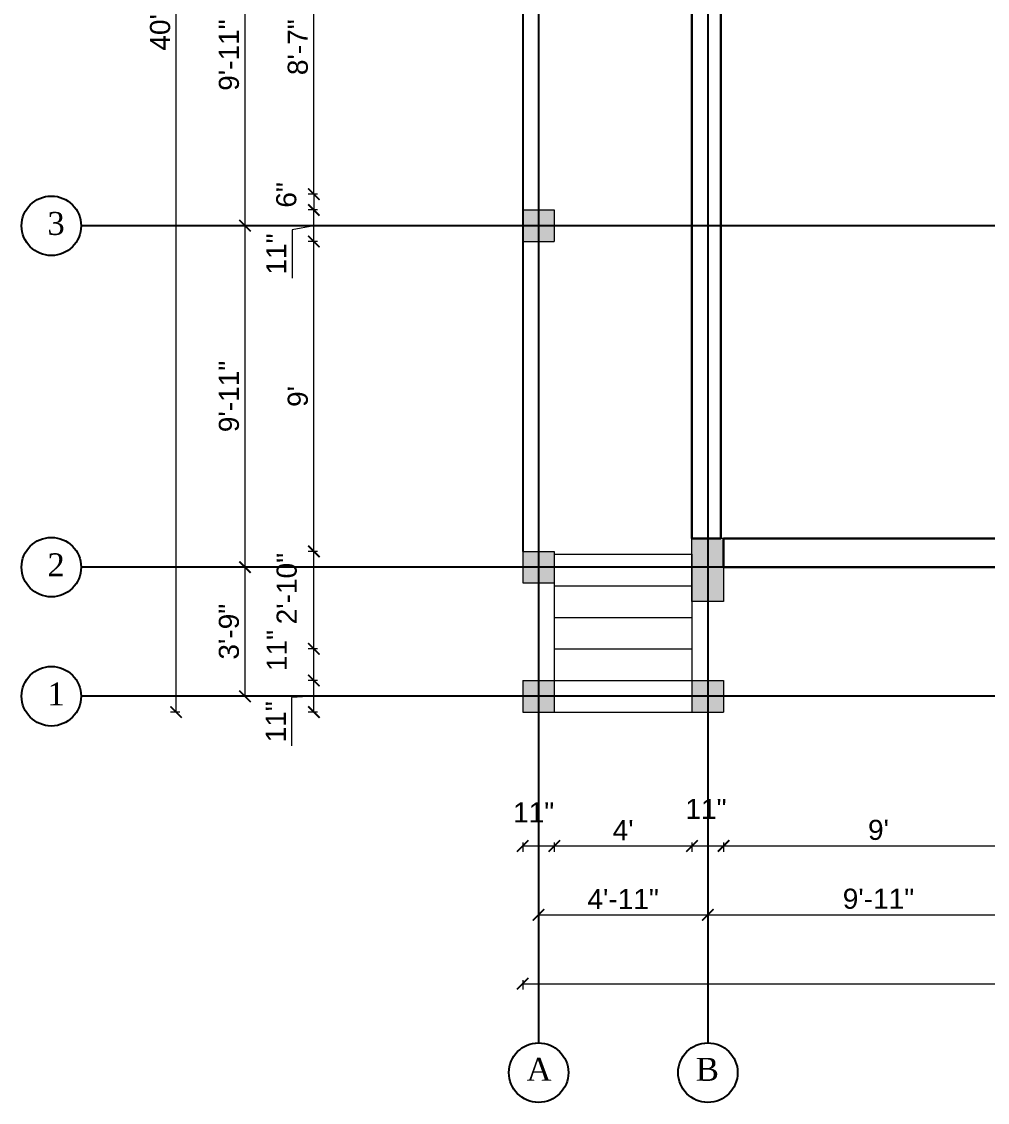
# Model space of a CAD drawing. Header units: inches. Extents: x -6800 to 96653, y -25814 to 17379.
# Drawn here: x 39045.4 to 39382, y 1757.3 to 2134 of the extents above; entities that cross this region are included whole.
import ezdxf

# ---------------------------------------------------------------- set-up
doc = ezdxf.new("R2010")
doc.units = ezdxf.units.IN
doc.header["$MEASUREMENT"] = 0
doc.header["$PDMODE"] = 34
doc.linetypes.add('CENTER2', pattern=[28.575, 19.05, -3.175, 3.175, -3.175])
for name, color, linetype, lineweight in [('dimension', 50, 'Continuous', 20), ('dimension @ 1', 50, 'Continuous', 20), ('Stairs', 60, 'Continuous', 13), ('Wall', 90, 'Continuous', 30), ('Win ele', 211, 'Continuous', 15), ('windows', 4, 'Continuous', 13)]:
    doc.layers.add(name, color=color, linetype=linetype, lineweight=lineweight)
doc.layers.add('grid', color=251, linetype='Continuous')
doc.styles.get("Standard").update_dxf_attribs({"font": 'arial.ttf'})
doc.dimstyles.get("Standard").update_dxf_attribs({"dimtxt": 7, "dimasz": 4, "dimexe": 2, "dimexo": 2, "dimgap": 2, "dimtad": 1, "dimdec": 0, "dimzin": 0, "dimdsep": 46, "dimlunit": 4, "dimtxsty": 'Standard', "dimblk": 'ARCHTICK', "dimcen": 0.25, "dimclrd": 256, "dimclre": 256, "dimclrt": 256, "dimadec": 0, "dimazin": 0, "dimtfac": 1, "dimtdec": 0, "dimtofl": 0, "dimtmove": 0, "dimatfit": 3, "dimfxl": 1, "dimfxlon": 1, "dimtolj": 1, "dimtzin": 0, "dimlwd": -1, "dimlwe": -1, "dimarcsym": 1})

# ---------------------------------------------------------------- blocks, each defined once
blk = doc.blocks.new('_ArchTick')
at = {"color": 0, "linetype": 'ByBlock', "const_width": 0.15}
blk.add_lwpolyline([(-0.5, -0.5), (0.5, 0.5)], dxfattribs=at)
blk = doc.blocks.new('*D513')
at = {"layer": 'Defpoints', "color": 0, "transparency": 16777216}
for p in [(39257.44, 2379.36), (39984.37, 2379.36), (39257.44, 1893.36)]:
    blk.add_point(p, dxfattribs=at)
at = {"layer": 'dimension', "transparency": 16777216}
for p, q in [((39983.12, 2379.36), (39986.37, 2379.36)), ((39984.37, 1893.36), (39984.37, 2379.36)), ((39983.12, 1893.36), (39986.37, 1893.36))]:
    blk.add_line(p, q, dxfattribs=at)
at = {"layer": 'dimension', "transparency": 16777216, "xscale": 4, "yscale": 4, "zscale": 4}
for p, rotation in [((39984.37, 2379.36), 90), ((39984.37, 1893.36), 270)]:
    blk.add_blockref('_ArchTick', p, dxfattribs=dict(at, rotation=rotation))
at = {"layer": 'dimension', "transparency": 16777216, "insert": (39978.8, 2136.36), "char_height": 7, "attachment_point": 5, "rotation": 90}
blk.add_mtext('\\A1;40\'-6"', dxfattribs=at)
blk = doc.blocks.new('*D512')
at = {"layer": 'Defpoints', "color": 0, "transparency": 16777216}
for p in [(39099.26, 2379.36), (39231.07, 2379.36), (39220.07, 1893.36)]:
    blk.add_point(p, dxfattribs=at)
at = {"layer": 'dimension', "transparency": 16777216}
for p, q in [((39100.51, 2379.36), (39097.26, 2379.36)), ((39099.26, 1893.36), (39099.26, 2379.36)), ((39100.51, 1893.36), (39097.26, 1893.36))]:
    blk.add_line(p, q, dxfattribs=at)
at = {"layer": 'dimension', "transparency": 16777216, "xscale": 4, "yscale": 4, "zscale": 4}
for p, rotation in [((39099.26, 2379.36), 90), ((39099.26, 1893.36), 270)]:
    blk.add_blockref('_ArchTick', p, dxfattribs=dict(at, rotation=rotation))
at = {"layer": 'dimension', "transparency": 16777216, "insert": (39093.69, 2136.36), "char_height": 7, "attachment_point": 5, "rotation": 90}
blk.add_mtext('\\A1;40\'-6"', dxfattribs=at)
blk = doc.blocks.new('*D509')
at = {"layer": 'Defpoints', "color": 0, "transparency": 16777216}
for p in [(39123.26, 2181.86), (39123.26, 2062.86), (39123.26, 2062.86)]:
    blk.add_point(p, dxfattribs=at)
at = {"layer": 'dimension', "transparency": 16777216}
for p, q in [((39123.26, 2181.86), (39125.26, 2181.86)), ((39123.26, 2181.86), (39123.26, 2062.86)), ((39123.26, 2062.86), (39125.26, 2062.86))]:
    blk.add_line(p, q, dxfattribs=at)
at = {"layer": 'dimension', "transparency": 16777216, "xscale": 4, "yscale": 4, "zscale": 4}
for p, rotation in [((39123.26, 2181.86), 90), ((39123.26, 2062.86), 270)]:
    blk.add_blockref('_ArchTick', p, dxfattribs=dict(at, rotation=rotation))
at = {"layer": 'dimension', "transparency": 16777216, "insert": (39117.69, 2122.36), "char_height": 7, "attachment_point": 5, "rotation": 90}
blk.add_mtext('\\A1;9\'-11"', dxfattribs=at)
blk = doc.blocks.new('*D508')
at = {"layer": 'Defpoints', "color": 0, "transparency": 16777216}
for p in [(39123.26, 2062.86), (39123.26, 1943.86), (39123.26, 1943.86)]:
    blk.add_point(p, dxfattribs=at)
at = {"layer": 'dimension', "transparency": 16777216}
for p, q in [((39123.26, 2062.86), (39125.26, 2062.86)), ((39123.26, 2062.86), (39123.26, 1943.86)), ((39123.26, 1943.86), (39125.26, 1943.86))]:
    blk.add_line(p, q, dxfattribs=at)
at = {"layer": 'dimension', "transparency": 16777216, "xscale": 4, "yscale": 4, "zscale": 4}
for p, rotation in [((39123.26, 2062.86), 90), ((39123.26, 1943.86), 270)]:
    blk.add_blockref('_ArchTick', p, dxfattribs=dict(at, rotation=rotation))
at = {"layer": 'dimension', "transparency": 16777216, "insert": (39117.69, 2003.36), "char_height": 7, "attachment_point": 5, "rotation": 90}
blk.add_mtext('\\A1;9\'-11"', dxfattribs=at)
blk = doc.blocks.new('*D507')
at = {"layer": 'Defpoints', "color": 0, "transparency": 16777216}
for p in [(39123.26, 1943.86), (39123.26, 1898.86), (39123.26, 1898.86)]:
    blk.add_point(p, dxfattribs=at)
at = {"layer": 'dimension', "transparency": 16777216}
for p, q in [((39123.26, 1943.86), (39125.26, 1943.86)), ((39123.26, 1943.86), (39123.26, 1898.86)), ((39123.26, 1898.86), (39125.26, 1898.86))]:
    blk.add_line(p, q, dxfattribs=at)
at = {"layer": 'dimension', "transparency": 16777216, "xscale": 4, "yscale": 4, "zscale": 4}
for p, rotation in [((39123.26, 1943.86), 90), ((39123.26, 1898.86), 270)]:
    blk.add_blockref('_ArchTick', p, dxfattribs=dict(at, rotation=rotation))
at = {"layer": 'dimension', "transparency": 16777216, "insert": (39117.68, 1921.36), "char_height": 7, "attachment_point": 5, "rotation": 90}
blk.add_mtext('\\A1;3\'-9"', dxfattribs=at)
blk = doc.blocks.new('*D494')
at = {"layer": 'Defpoints', "color": 0, "transparency": 16777216}
for p in [(39647.07, 1931.86), (39268.44, 1904.36), (39936.37, 1904.36)]:
    blk.add_point(p, dxfattribs=at)
at = {"layer": 'dimension', "transparency": 16777216}
for p, q in [((39935.12, 1931.86), (39938.37, 1931.86)), ((39936.37, 1931.86), (39936.37, 1904.36)), ((39935.12, 1904.36), (39938.37, 1904.36))]:
    blk.add_line(p, q, dxfattribs=at)
at = {"layer": 'dimension', "transparency": 16777216, "xscale": 4, "yscale": 4, "zscale": 4}
for p, rotation in [((39936.37, 1931.86), 90), ((39936.37, 1904.36), 270)]:
    blk.add_blockref('_ArchTick', p, dxfattribs=dict(at, rotation=rotation))
at = {"layer": 'dimension', "transparency": 16777216, "insert": (39930.86, 1918.11), "char_height": 7, "attachment_point": 5, "rotation": 90}
blk.add_mtext('\\A1;2\'-4"', dxfattribs=at)
blk = doc.blocks.new('*D493')
at = {"layer": 'Defpoints', "color": 0, "transparency": 16777216}
for p in [(39268.44, 1904.36), (39268.44, 1893.36), (39936.37, 1893.36)]:
    blk.add_point(p, dxfattribs=at)
at = {"layer": 'dimension', "transparency": 16777216}
for p, q in [((39928.5, 1896.86), (39928.5, 1913.69)), ((39935.12, 1904.36), (39938.37, 1904.36)), ((39936.37, 1904.36), (39936.37, 1893.36)), ((39936.37, 1898.86), (39928.5, 1896.86)), ((39935.12, 1893.36), (39938.37, 1893.36))]:
    blk.add_line(p, q, dxfattribs=at)
at = {"layer": 'dimension', "transparency": 16777216, "xscale": 4, "yscale": 4, "zscale": 4}
for p, rotation in [((39936.37, 1904.36), 90), ((39936.37, 1893.36), 270)]:
    blk.add_blockref('_ArchTick', p, dxfattribs=dict(at, rotation=rotation))
at = {"layer": 'dimension', "transparency": 16777216, "insert": (39922.98, 1905.27), "char_height": 7, "attachment_point": 5, "rotation": 90}
blk.add_mtext('\\A1;11"', dxfattribs=at)
blk = doc.blocks.new('*D492')
at = {"layer": 'Defpoints', "color": 0, "transparency": 16777216}
for p in [(39147.26, 1904.36), (39220.07, 1904.36), (39220.07, 1893.36)]:
    blk.add_point(p, dxfattribs=at)
at = {"layer": 'dimension', "transparency": 16777216}
for p, q in [((39148.51, 1904.36), (39145.26, 1904.36)), ((39147.26, 1893.36), (39147.26, 1904.36)), ((39147.26, 1898.86), (39139.52, 1898.38)), ((39139.52, 1898.38), (39139.52, 1881.55)), ((39148.51, 1893.36), (39145.26, 1893.36))]:
    blk.add_line(p, q, dxfattribs=at)
at = {"layer": 'dimension', "transparency": 16777216, "xscale": 4, "yscale": 4, "zscale": 4}
for p, rotation in [((39147.26, 1904.36), 90), ((39147.26, 1893.36), 270)]:
    blk.add_blockref('_ArchTick', p, dxfattribs=dict(at, rotation=rotation))
at = {"layer": 'dimension', "transparency": 16777216, "insert": (39134.01, 1889.96), "char_height": 7, "attachment_point": 5, "rotation": 90}
blk.add_mtext('\\A1;11"', dxfattribs=at)
blk = doc.blocks.new('*D491')
at = {"layer": 'Defpoints', "color": 0, "transparency": 16777216}
for p in [(39147.26, 1915.36), (39231.07, 1915.36), (39220.07, 1904.36)]:
    blk.add_point(p, dxfattribs=at)
at = {"layer": 'dimension', "transparency": 16777216}
for p, q in [((39148.51, 1915.36), (39145.26, 1915.36)), ((39147.26, 1904.36), (39147.26, 1915.36)), ((39148.51, 1904.36), (39145.26, 1904.36))]:
    blk.add_line(p, q, dxfattribs=at)
at = {"layer": 'dimension', "transparency": 16777216, "xscale": 4, "yscale": 4, "zscale": 4}
for p, rotation in [((39147.26, 1915.36), 90), ((39147.26, 1904.36), 270)]:
    blk.add_blockref('_ArchTick', p, dxfattribs=dict(at, rotation=rotation))
at = {"layer": 'dimension', "transparency": 16777216, "insert": (39134.33, 1914.8), "char_height": 7, "attachment_point": 5, "rotation": 90}
blk.add_mtext('\\A1;11"', dxfattribs=at)
blk = doc.blocks.new('*D490')
at = {"layer": 'Defpoints', "color": 0, "transparency": 16777216}
for p in [(39147.26, 1949.36), (39220.07, 1949.36), (39231.07, 1915.36)]:
    blk.add_point(p, dxfattribs=at)
at = {"layer": 'dimension', "transparency": 16777216}
for p, q in [((39148.51, 1949.36), (39145.26, 1949.36)), ((39147.26, 1915.36), (39147.26, 1949.36)), ((39148.51, 1915.36), (39145.26, 1915.36))]:
    blk.add_line(p, q, dxfattribs=at)
at = {"layer": 'dimension', "transparency": 16777216, "xscale": 4, "yscale": 4, "zscale": 4}
for p, rotation in [((39147.26, 1949.36), 90), ((39147.26, 1915.36), 270)]:
    blk.add_blockref('_ArchTick', p, dxfattribs=dict(at, rotation=rotation))
at = {"layer": 'dimension', "transparency": 16777216, "insert": (39137.83, 1936.38), "char_height": 7, "attachment_point": 5, "rotation": 90}
blk.add_mtext('\\A1;2\'-10"', dxfattribs=at)
blk = doc.blocks.new('*D489')
at = {"layer": 'Defpoints', "color": 0, "transparency": 16777216}
for p in [(39147.26, 2057.36), (39220.07, 2057.36), (39220.07, 1949.36)]:
    blk.add_point(p, dxfattribs=at)
at = {"layer": 'dimension', "transparency": 16777216}
for p, q in [((39148.51, 2057.36), (39145.26, 2057.36)), ((39147.26, 1949.36), (39147.26, 2057.36)), ((39148.51, 1949.36), (39145.26, 1949.36))]:
    blk.add_line(p, q, dxfattribs=at)
at = {"layer": 'dimension', "transparency": 16777216, "xscale": 4, "yscale": 4, "zscale": 4}
for p, rotation in [((39147.26, 2057.36), 90), ((39147.26, 1949.36), 270)]:
    blk.add_blockref('_ArchTick', p, dxfattribs=dict(at, rotation=rotation))
at = {"layer": 'dimension', "transparency": 16777216, "insert": (39141.69, 2003.36), "char_height": 7, "attachment_point": 5, "rotation": 90}
blk.add_mtext("\\A1;9'", dxfattribs=at)
blk = doc.blocks.new('*D488')
at = {"layer": 'Defpoints', "color": 0, "transparency": 16777216}
for p in [(39147.26, 2068.36), (39220.07, 2068.36), (39220.07, 2057.36)]:
    blk.add_point(p, dxfattribs=at)
at = {"layer": 'dimension', "transparency": 16777216}
for p, q in [((39148.51, 2068.36), (39145.26, 2068.36)), ((39147.26, 2057.36), (39147.26, 2068.36)), ((39147.26, 2062.86), (39139.66, 2061.43)), ((39139.66, 2061.43), (39139.66, 2044.61)), ((39148.51, 2057.36), (39145.26, 2057.36))]:
    blk.add_line(p, q, dxfattribs=at)
at = {"layer": 'dimension', "transparency": 16777216, "xscale": 4, "yscale": 4, "zscale": 4}
for p, rotation in [((39147.26, 2068.36), 90), ((39147.26, 2057.36), 270)]:
    blk.add_blockref('_ArchTick', p, dxfattribs=dict(at, rotation=rotation))
at = {"layer": 'dimension', "transparency": 16777216, "insert": (39134.15, 2053.02), "char_height": 7, "attachment_point": 5, "rotation": 90}
blk.add_mtext('\\A1;11"', dxfattribs=at)
blk = doc.blocks.new('*D487')
at = {"layer": 'Defpoints', "color": 0, "transparency": 16777216}
for p in [(39147.26, 2176.36), (39220.07, 2176.36), (39607.07, 2073.86)]:
    blk.add_point(p, dxfattribs=at)
at = {"layer": 'dimension', "transparency": 16777216}
for p, q in [((39148.51, 2176.36), (39145.26, 2176.36)), ((39147.26, 2073.86), (39147.26, 2176.36)), ((39148.51, 2073.86), (39145.26, 2073.86))]:
    blk.add_line(p, q, dxfattribs=at)
at = {"layer": 'dimension', "transparency": 16777216, "xscale": 4, "yscale": 4, "zscale": 4}
for p, rotation in [((39147.26, 2176.36), 90), ((39147.26, 2073.86), 270)]:
    blk.add_blockref('_ArchTick', p, dxfattribs=dict(at, rotation=rotation))
at = {"layer": 'dimension', "transparency": 16777216, "insert": (39141.69, 2125.11), "char_height": 7, "attachment_point": 5, "rotation": 90}
blk.add_mtext('\\A1;8\'-7"', dxfattribs=at)
blk = doc.blocks.new('*D480')
at = {"layer": 'Defpoints', "color": 0, "transparency": 16777216}
for p in [(39883.07, 1943.86), (39220.07, 1904.36), (39883.07, 1798.67)]:
    blk.add_point(p, dxfattribs=at)
at = {"layer": 'dimension', "transparency": 16777216}
for p, q in [((39220.07, 1799.92), (39220.07, 1796.67)), ((39220.07, 1798.67), (39883.07, 1798.67)), ((39883.07, 1799.92), (39883.07, 1796.67))]:
    blk.add_line(p, q, dxfattribs=at)
at = {"layer": 'dimension', "transparency": 16777216, "xscale": 4, "yscale": 4, "zscale": 4, "rotation": 180}
blk.add_blockref('_ArchTick', (39220.07, 1798.67), dxfattribs=at)
at = {"layer": 'dimension', "transparency": 16777216, "xscale": 4, "yscale": 4, "zscale": 4}
blk.add_blockref('_ArchTick', (39883.07, 1798.67), dxfattribs=at)
at = {"layer": 'dimension', "transparency": 16777216, "insert": (39551.57, 1804.24), "char_height": 7, "attachment_point": 5}
blk.add_mtext('\\A1;55\'-3"', dxfattribs=at)
blk = doc.blocks.new('*D479')
at = {"layer": 'Defpoints', "color": 0, "transparency": 16777216}
for p in [(39225.57, 1904.36), (39284.57, 1904.36), (39284.57, 1822.67)]:
    blk.add_point(p, dxfattribs=at)
at = {"layer": 'dimension', "transparency": 16777216}
for p, q in [((39225.57, 1823.92), (39225.57, 1820.67)), ((39284.57, 1823.92), (39284.57, 1820.67)), ((39225.57, 1822.67), (39284.57, 1822.67))]:
    blk.add_line(p, q, dxfattribs=at)
at = {"layer": 'dimension', "transparency": 16777216, "xscale": 4, "yscale": 4, "zscale": 4, "rotation": 180}
blk.add_blockref('_ArchTick', (39225.57, 1822.67), dxfattribs=at)
at = {"layer": 'dimension', "transparency": 16777216, "xscale": 4, "yscale": 4, "zscale": 4}
blk.add_blockref('_ArchTick', (39284.57, 1822.67), dxfattribs=at)
at = {"layer": 'dimension', "transparency": 16777216, "insert": (39255.07, 1828.18), "char_height": 7, "attachment_point": 5}
blk.add_mtext('\\A1;4\'-11"', dxfattribs=at)
blk = doc.blocks.new('*D478')
at = {"layer": 'Defpoints', "color": 0, "transparency": 16777216}
for p in [(39403.57, 1953.86), (39284.57, 1904.36), (39403.57, 1822.67)]:
    blk.add_point(p, dxfattribs=at)
at = {"layer": 'dimension', "transparency": 16777216}
for p, q in [((39284.57, 1823.92), (39284.57, 1820.67)), ((39403.57, 1823.92), (39403.57, 1820.67)), ((39284.57, 1822.67), (39403.57, 1822.67))]:
    blk.add_line(p, q, dxfattribs=at)
at = {"layer": 'dimension', "transparency": 16777216, "xscale": 4, "yscale": 4, "zscale": 4, "rotation": 180}
blk.add_blockref('_ArchTick', (39284.57, 1822.67), dxfattribs=at)
at = {"layer": 'dimension', "transparency": 16777216, "xscale": 4, "yscale": 4, "zscale": 4}
blk.add_blockref('_ArchTick', (39403.57, 1822.67), dxfattribs=at)
at = {"layer": 'dimension', "transparency": 16777216, "insert": (39344.07, 1828.24), "char_height": 7, "attachment_point": 5}
blk.add_mtext('\\A1;9\'-11"', dxfattribs=at)
blk = doc.blocks.new('*D473')
at = {"layer": 'Defpoints', "color": 0, "transparency": 16777216}
for p in [(39220.07, 1904.36), (39231.07, 1904.36), (39231.07, 1846.67)]:
    blk.add_point(p, dxfattribs=at)
at = {"layer": 'dimension', "transparency": 16777216}
for p, q in [((39220.07, 1847.92), (39220.07, 1844.67)), ((39220.07, 1846.67), (39231.07, 1846.67)), ((39231.07, 1847.92), (39231.07, 1844.67))]:
    blk.add_line(p, q, dxfattribs=at)
at = {"layer": 'dimension', "transparency": 16777216, "xscale": 4, "yscale": 4, "zscale": 4, "rotation": 180}
blk.add_blockref('_ArchTick', (39220.07, 1846.67), dxfattribs=at)
at = {"layer": 'dimension', "transparency": 16777216, "xscale": 4, "yscale": 4, "zscale": 4}
blk.add_blockref('_ArchTick', (39231.07, 1846.67), dxfattribs=at)
at = {"layer": 'dimension', "transparency": 16777216, "insert": (39223.87, 1858.37), "char_height": 7, "attachment_point": 5}
blk.add_mtext('\\A1;11"', dxfattribs=at)
blk = doc.blocks.new('*D472')
at = {"layer": 'Defpoints', "color": 0, "transparency": 16777216}
for p in [(39231.07, 1911.34), (39279.07, 1911.34), (39279.07, 1846.67)]:
    blk.add_point(p, dxfattribs=at)
at = {"layer": 'dimension', "transparency": 16777216}
for p, q in [((39231.07, 1847.92), (39231.07, 1844.67)), ((39231.07, 1846.67), (39279.07, 1846.67)), ((39279.07, 1847.92), (39279.07, 1844.67))]:
    blk.add_line(p, q, dxfattribs=at)
at = {"layer": 'dimension', "transparency": 16777216, "xscale": 4, "yscale": 4, "zscale": 4, "rotation": 180}
blk.add_blockref('_ArchTick', (39231.07, 1846.67), dxfattribs=at)
at = {"layer": 'dimension', "transparency": 16777216, "xscale": 4, "yscale": 4, "zscale": 4}
blk.add_blockref('_ArchTick', (39279.07, 1846.67), dxfattribs=at)
at = {"layer": 'dimension', "transparency": 16777216, "insert": (39255.07, 1852.17), "char_height": 7, "attachment_point": 5}
blk.add_mtext("\\A1;4'", dxfattribs=at)
blk = doc.blocks.new('*D471')
at = {"layer": 'Defpoints', "color": 0, "transparency": 16777216}
for p in [(39279.07, 1904.36), (39290.07, 1904.36), (39290.07, 1846.67)]:
    blk.add_point(p, dxfattribs=at)
at = {"layer": 'dimension', "transparency": 16777216}
for p, q in [((39279.07, 1847.92), (39279.07, 1844.67)), ((39279.07, 1846.67), (39290.07, 1846.67)), ((39290.07, 1847.92), (39290.07, 1844.67))]:
    blk.add_line(p, q, dxfattribs=at)
at = {"layer": 'dimension', "transparency": 16777216, "xscale": 4, "yscale": 4, "zscale": 4, "rotation": 180}
blk.add_blockref('_ArchTick', (39279.07, 1846.67), dxfattribs=at)
at = {"layer": 'dimension', "transparency": 16777216, "xscale": 4, "yscale": 4, "zscale": 4}
blk.add_blockref('_ArchTick', (39290.07, 1846.67), dxfattribs=at)
at = {"layer": 'dimension', "transparency": 16777216, "insert": (39283.94, 1859.6), "char_height": 7, "attachment_point": 5}
blk.add_mtext('\\A1;11"', dxfattribs=at)
blk = doc.blocks.new('*D470')
at = {"layer": 'Defpoints', "color": 0, "transparency": 16777216}
for p in [(39398.07, 1949.84), (39290.07, 1904.36), (39398.07, 1846.67)]:
    blk.add_point(p, dxfattribs=at)
at = {"layer": 'dimension', "transparency": 16777216}
for p, q in [((39290.07, 1847.92), (39290.07, 1844.67)), ((39290.07, 1846.67), (39398.07, 1846.67)), ((39398.07, 1847.92), (39398.07, 1844.67))]:
    blk.add_line(p, q, dxfattribs=at)
at = {"layer": 'dimension', "transparency": 16777216, "xscale": 4, "yscale": 4, "zscale": 4, "rotation": 180}
blk.add_blockref('_ArchTick', (39290.07, 1846.67), dxfattribs=at)
at = {"layer": 'dimension', "transparency": 16777216, "xscale": 4, "yscale": 4, "zscale": 4}
blk.add_blockref('_ArchTick', (39398.07, 1846.67), dxfattribs=at)
at = {"layer": 'dimension', "transparency": 16777216, "insert": (39344.07, 1852.24), "char_height": 7, "attachment_point": 5}
blk.add_mtext("\\A1;9'", dxfattribs=at)
blk = doc.blocks.new('*D453')
at = {"layer": 'Defpoints', "color": 0, "transparency": 16777216}
for p in [(39607.07, 2073.86), (39147.26, 2068.36), (39220.07, 2068.36)]:
    blk.add_point(p, dxfattribs=at)
at = {"layer": 'dimension', "transparency": 16777216}
for p, q in [((39148.51, 2073.86), (39145.26, 2073.86)), ((39147.26, 2073.86), (39147.26, 2068.36)), ((39148.51, 2068.36), (39145.26, 2068.36))]:
    blk.add_line(p, q, dxfattribs=at)
at = {"layer": 'dimension', "transparency": 16777216, "xscale": 4, "yscale": 4, "zscale": 4}
for p, rotation in [((39147.26, 2073.86), 90), ((39147.26, 2068.36), 270)]:
    blk.add_blockref('_ArchTick', p, dxfattribs=dict(at, rotation=rotation))
at = {"layer": 'dimension', "transparency": 16777216, "insert": (39137.69, 2073.62), "char_height": 7, "attachment_point": 5, "rotation": 90}
blk.add_mtext('\\A1;6"', dxfattribs=at)

msp = doc.modelspace()

# ---------------------------------------------------------------- hatches: boundary and pattern name
at = {"layer": 'windows', "true_color": 0x9898cc, "transparency": 33554687}
h = msp.add_hatch(color=253, dxfattribs=at)
h.dxf.hatch_style = 1
h.paths.add_polyline_path([(39231.07, 2363.36), (39220.07, 2363.36), (39220.07, 2352.36), (39231.07, 2352.36)])
h.paths.add_polyline_path([(39290.07, 2363.36), (39279.07, 2363.36), (39279.07, 2352.36), (39290.07, 2352.36)])
h.paths.add_polyline_path([(39290.07, 2311.86), (39279.07, 2311.86), (39279.07, 2289.86), (39290.07, 2289.86)])
h.paths.add_polyline_path([(39231.07, 2306.36), (39220.07, 2306.36), (39220.07, 2295.36), (39231.07, 2295.36)])
h.paths.add_polyline_path([(39231.07, 2187.36), (39220.07, 2187.36), (39220.07, 2176.36), (39231.07, 2176.36)])
h.paths.add_polyline_path([(39231.07, 2068.36), (39220.07, 2068.36), (39220.07, 2057.36), (39231.07, 2057.36)])
h.paths.add_polyline_path([(39231.07, 1949.36), (39220.07, 1949.36), (39220.07, 1938.36), (39231.07, 1938.36)])
h.paths.add_polyline_path([(39290.07, 1953.86), (39279.07, 1953.86), (39279.07, 1931.86), (39290.07, 1931.86)])
h.paths.add_polyline_path([(39231.07, 1904.36), (39220.07, 1904.36), (39220.07, 1893.36), (39231.07, 1893.36)])
h.paths.add_polyline_path([(39290.07, 1904.36), (39279.07, 1904.36), (39279.07, 1893.36), (39290.07, 1893.36)])
h.paths.add_polyline_path([(39409.07, 1953.86), (39398.07, 1953.86), (39398.07, 1931.86), (39409.07, 1931.86)])
h.paths.add_polyline_path([(39528.07, 1953.86), (39517.07, 1953.86), (39517.07, 1931.86), (39528.07, 1931.86)])
h.paths.add_polyline_path([(39647.07, 1953.86), (39636.07, 1953.86), (39636.07, 1931.86), (39647.07, 1931.86)])
h.paths.add_polyline_path([(39766.07, 1953.86), (39755.07, 1953.86), (39755.07, 1931.86), (39766.07, 1931.86)])
h.paths.add_polyline_path([(39766.07, 2311.86), (39755.07, 2311.86), (39755.07, 2289.86), (39766.07, 2289.86)])
h.paths.add_polyline_path([(39647.07, 2311.86), (39636.07, 2311.86), (39636.07, 2289.86), (39647.07, 2289.86)])
h.paths.add_polyline_path([(39528.07, 2311.86), (39517.07, 2311.86), (39517.07, 2289.86), (39528.07, 2289.86)])
h.paths.add_polyline_path([(39409.07, 2311.86), (39398.07, 2311.86), (39398.07, 2289.86), (39409.07, 2289.86)])

# ---------------------------------------------------------------- linework, layer by layer
at = {"transparency": 33554687}
msp.add_line((39220.07, 2295.36), (39220.07, 1949.36), dxfattribs=at)
at = {"layer": 'grid', "linetype": 'CENTER2', "ltscale": 100, "transparency": 33554687}
for p, q in [((39225.57, 2490.03), (39225.57, 1778.02)), ((39284.57, 2490.03), (39284.57, 1778.02)), ((40010.99, 2062.86), (39066.13, 2062.86)), ((40010.99, 1943.86), (39066.13, 1943.86)), ((40010.99, 1898.86), (39066.13, 1898.86))]:
    msp.add_line(p, q, dxfattribs=at)
at = {"layer": 'grid', "ltscale": 10, "transparency": 33554687}
for centre in [(39055.77, 2062.86), (39055.77, 1943.86), (39055.77, 1898.86), (39225.6, 1767.66), (39284.6, 1767.66)]:
    msp.add_circle(centre, 10.37, dxfattribs=at)
at = {"layer": 'Stairs'}
for p, q in [((39231.07, 1948.36), (39279.07, 1948.36)), ((39231.07, 1948.36), (39231.07, 1893.36)), ((39279.07, 1948.36), (39279.07, 1893.36)), ((39231.07, 1937.36), (39279.07, 1937.36)), ((39231.07, 1926.36), (39279.07, 1926.36)), ((39231.07, 1915.36), (39279.07, 1915.36)), ((39231.07, 1904.36), (39279.07, 1904.36)), ((39231.07, 1893.36), (39279.07, 1893.36))]:
    msp.add_line(p, q, dxfattribs=at)
at = {"layer": 'Wall'}
for p, q in [((39279.07, 1953.86), (39279.07, 2289.86)), ((39289.07, 1953.86), (39289.07, 2289.86)), ((39279.07, 1953.86), (39289.07, 1953.86)), ((39398.07, 1953.86), (39290.07, 1953.86)), ((39290.07, 1943.86), (39290.07, 1953.86)), ((39398.07, 1943.86), (39290.07, 1943.86))]:
    msp.add_line(p, q, dxfattribs=at)
at = {"layer": 'Win ele', "transparency": 33554526}
for p, q in [((39220.07, 2068.36), (39231.07, 2068.36)), ((39220.07, 2068.36), (39220.07, 2057.36)), ((39231.07, 2068.36), (39231.07, 2057.36)), ((39220.07, 2057.36), (39231.07, 2057.36)), ((39290.07, 1953.86), (39279.07, 1953.86)), ((39279.07, 1931.86), (39279.07, 1953.86)), ((39290.07, 1953.86), (39290.07, 1931.86)), ((39220.07, 1949.36), (39231.07, 1949.36)), ((39220.07, 1949.36), (39220.07, 1938.36)), ((39231.07, 1949.36), (39231.07, 1938.36)), ((39220.07, 1938.36), (39231.07, 1938.36)), ((39290.07, 1931.86), (39279.07, 1931.86)), ((39220.07, 1904.36), (39231.07, 1904.36)), ((39220.07, 1904.36), (39220.07, 1893.36)), ((39231.07, 1904.36), (39231.07, 1893.36)), ((39279.07, 1904.36), (39290.07, 1904.36)), ((39279.07, 1904.36), (39279.07, 1893.36)), ((39290.07, 1904.36), (39290.07, 1893.36)), ((39220.07, 1893.36), (39231.07, 1893.36)), ((39279.07, 1893.36), (39290.07, 1893.36))]:
    msp.add_line(p, q, dxfattribs=at)

# ---------------------------------------------------------------- texts
at = {"layer": 'grid', "ltscale": 10, "transparency": 33554687, "char_height": 8, "attachment_point": 1}
for s, insert in [('{\\fTimes New Roman|b0|i0|c0|p18;3}', (39054.39, 2067.68)), ('{\\fTimes New Roman|b0|i0|c0|p18;2}', (39054.39, 1948.68)), ('{\\fTimes New Roman|b0|i0|c0|p18;1}', (39054.39, 1903.68)), ('{\\fTimes New Roman|b0|i0|c0|p18;A}', (39221.4, 1772.81)), ('{\\fTimes New Roman|b0|i0|c0|p18;B}', (39280.4, 1772.81))]:
    msp.add_mtext_dynamic_manual_height_columns(s, width=30.4497, gutter_width=1, heights=[0], dxfattribs=dict(at, insert=insert))

# ---------------------------------------------------------------- dimensions: what is measured, and where the dimension line sits
at = {"layer": 'dimension @ 1', "transparency": 33554651}
for base, p1, p2, picture, middle in [((39099.26, 2379.36), (39220.07, 1893.36), (39231.07, 2379.36), '*D512', (39093.69, 2136.36)), ((39984.37, 2379.36), (39257.44, 1893.36), (39257.44, 2379.36), '*D513', (39978.8, 2136.36)), ((39123.26, 2062.86), (39123.26, 2181.86), (39123.26, 2062.86), '*D509', (39117.69, 2122.36)), ((39147.25912539, 2176.3602823), (39607.07467448, 2073.8602823), (39220.07467448, 2176.3602823), '*D487', (39141.68511447, 2125.1102823)), ((39123.26, 1943.86), (39123.26, 2062.86), (39123.26, 1943.86), '*D508', (39117.69, 2003.36)), ((39147.26, 2057.36), (39220.07, 1949.36), (39220.07, 2057.36), '*D489', (39141.69, 2003.36)), ((39123.26, 1898.86), (39123.26, 1943.86), (39123.26, 1898.86), '*D507', (39117.68, 1921.36)), ((39936.37276205, 1904.3602823), (39647.07467448, 1931.8602823), (39268.43508606, 1904.3602823), '*D494', (39930.85843735, 1918.1102823))]:
    dim = msp.add_linear_dim(base=base, p1=p1, p2=p2, angle=90, dimstyle='Standard', override={"dimscale": 1, "dimtix": 1, "dimtofl": 0, "dimtmove": 1, "dimatfit": 0, "dimfxl": 1.25}, dxfattribs=at)
    dim.commit()
    dim.dimension.update_dxf_attribs({"geometry": picture, "text_midpoint": middle})
for base, p1, p2, picture, middle in [((39147.25912539, 2068.3602823), (39607.07467448, 2073.8602823), (39220.07467448, 2068.3602823), '*D453', (39143.25912539, 2073.61527898)), ((39147.26, 2068.36), (39220.07, 2057.36), (39220.07, 2068.36), '*D488', (39139.66, 2059.43)), ((39147.26, 1949.36), (39231.07, 1915.36), (39220.07, 1949.36), '*D490', (39143.4, 1936.38)), ((39147.26, 1915.36), (39220.07, 1904.36), (39231.07, 1915.36), '*D491', (39139.85, 1914.8)), ((39936.37, 1893.36), (39268.44, 1904.36), (39268.44, 1893.36), '*D493', (39928.5, 1898.86)), ((39147.26, 1904.36), (39220.07, 1893.36), (39220.07, 1904.36), '*D492', (39139.52, 1896.38))]:
    dim = msp.add_linear_dim(base=base, p1=p1, p2=p2, angle=90, dimstyle='Standard', override={"dimscale": 1, "dimtix": 1, "dimtofl": 0, "dimtmove": 1, "dimatfit": 0, "dimfxl": 1.25}, dxfattribs=at)
    dim.commit()
    dim.dimension.update_dxf_attribs({"geometry": picture, "text_midpoint": middle, "dimtype": 128})
for base, p1, p2, picture, middle in [((39403.57, 1822.67), (39284.57, 1904.36), (39403.57, 1953.86), '*D478', (39344.07, 1828.24)), ((39398.07, 1846.67), (39290.07, 1904.36), (39398.07, 1949.84), '*D470', (39344.07, 1852.24)), ((39883.07, 1798.67), (39220.07, 1904.36), (39883.07, 1943.86), '*D480', (39551.57, 1804.24)), ((39279.07, 1846.67), (39231.07, 1911.34), (39279.07, 1911.34), '*D472', (39255.07, 1852.17)), ((39284.57, 1822.67), (39225.57, 1904.36), (39284.57, 1904.36), '*D479', (39255.07, 1828.18))]:
    dim = msp.add_linear_dim(base=base, p1=p1, p2=p2, dimstyle='Standard', override={"dimscale": 1, "dimtix": 1, "dimtofl": 0, "dimtmove": 1, "dimatfit": 0, "dimfxl": 1.25}, dxfattribs=at)
    dim.commit()
    dim.dimension.update_dxf_attribs({"geometry": picture, "text_midpoint": middle})
for base, p1, p2, picture, middle in [((39231.07, 1846.67), (39220.07, 1904.36), (39231.07, 1904.36), '*D473', (39223.87, 1852.85)), ((39290.07, 1846.67), (39279.07, 1904.36), (39290.07, 1904.36), '*D471', (39283.94, 1854.08))]:
    dim = msp.add_linear_dim(base=base, p1=p1, p2=p2, dimstyle='Standard', override={"dimscale": 1, "dimtix": 1, "dimtofl": 0, "dimtmove": 1, "dimatfit": 0, "dimfxl": 1.25}, dxfattribs=at)
    dim.commit()
    dim.dimension.update_dxf_attribs({"geometry": picture, "text_midpoint": middle, "dimtype": 128})

doc.saveas('drawing.dxf')
